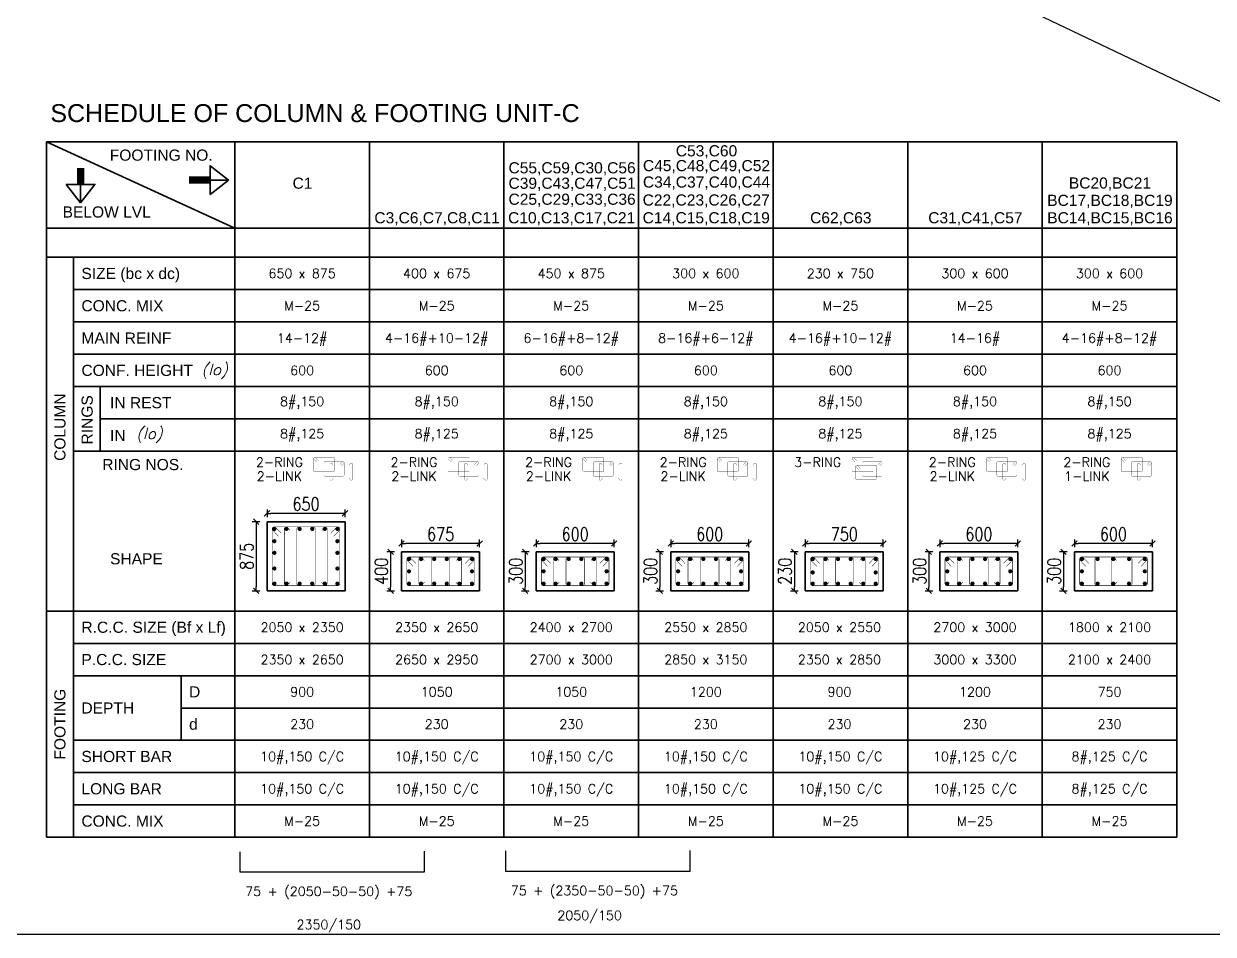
# Model space of a CAD drawing. Header units: inches. Extents: x 683042 to 921062, y -316188 to -5771.
# Drawn here: x 745782 to 778319, y -316188 to -291292 of the extents above; entities that cross this region are included whole.
import ezdxf
from ezdxf.enums import TextEntityAlignment as Align

# ---------------------------------------------------------------- set-up
doc = ezdxf.new("R2010")
doc.units = ezdxf.units.IN
doc.header["$MEASUREMENT"] = 0
for name, color, linetype, lineweight in [('1-r.c.c.', 1, 'Continuous', 13), ('DIM', 135, 'Continuous', 30), ('R-FOUND', 97, 'Continuous', 30), ('SCHEDULE', 7, 'Continuous', 30), ('STEEL', 5, 'Continuous', 30)]:
    doc.layers.add(name, color=color, linetype=linetype, lineweight=lineweight)
for name, color, linetype in [('FND-TEXT', 7, 'Continuous'), ('R-column', 5, 'Continuous'), ('TXT', 7, 'Continuous')]:
    doc.layers.add(name, color=color, linetype=linetype)
doc.styles.add('ARIAL', font='arial.ttf')
doc.styles.add('C', font='arial.ttf')
doc.styles.add('DEEPAK', font='romans.shx')
doc.styles.add('DIM', font='romans.shx', dxfattribs={"width": 0.8})
doc.styles.add('SC', font='scriptc.shx')
doc.dimstyles.new('FND', dxfattribs={"dimscale": 3, "dimtxt": 2, "dimasz": 1.5, "dimexe": 1, "dimexo": 0, "dimgap": 0.5, "dimtad": 1, "dimlfac": 0.25, "dimzin": 11, "dimdsep": 46, "dimtxsty": 'DIM', "dimblk1": 'TICK', "dimblk2": 'TICK', "dimsah": 1, "dimcen": 0, "dimdle": 0.3, "dimse1": 1, "dimse2": 1, "dimclrd": 256, "dimclre": 256, "dimclrt": 256, "dimadec": 0, "dimazin": 0, "dimtfac": 0.75, "dimtix": 1, "dimtofl": 0, "dimtmove": 2, "dimatfit": 3, "dimldrblk": 'TICK', "dimfxl": 1, "dimtolj": 1, "dimtzin": 11, "dimarcsym": 0})

# ---------------------------------------------------------------- blocks, each defined once
blk = doc.blocks.new('TICK')
for p, q in [((0, 0), (-1, 0)), ((-0.71, -0.71), (0.71, 0.71)), ((0, -1), (0, 1))]:
    blk.add_line(p, q)
blk = doc.blocks.new('*D126')
at = {"layer": 'Defpoints', "color": 0, "transparency": 16777216}
for p in [(752436, -304679), (752436, -304908), (754570, -304908)]:
    blk.add_point(p, dxfattribs=at)
at = {"layer": 'DIM', "lineweight": -2, "transparency": 16777216}
blk.add_line((754465, -304679), (752541, -304679), dxfattribs=at)
at = {"layer": 'DIM', "lineweight": -2, "transparency": 16777216, "xscale": 105, "yscale": 105, "zscale": 105, "rotation": 180}
blk.add_blockref('TICK', (752436, -304679), dxfattribs=at)
at = {"layer": 'DIM', "lineweight": -2, "transparency": 16777216, "xscale": 105, "yscale": 105, "zscale": 105}
blk.add_blockref('TICK', (754570, -304679), dxfattribs=at)
at = {"layer": 'DIM', "lineweight": 35, "transparency": 16777216, "insert": (753503, -304424), "char_height": 360, "attachment_point": 5, "style": 'DIM'}
blk.add_mtext('\\A1;650', dxfattribs=at)
blk = doc.blocks.new('*D127')
at = {"layer": 'Defpoints', "color": 0, "transparency": 16777216}
for p in [(752436, -304908), (752136, -306798), (752436, -306798)]:
    blk.add_point(p, dxfattribs=at)
at = {"layer": 'DIM', "lineweight": -2, "transparency": 16777216}
blk.add_line((752136, -305013), (752136, -306693), dxfattribs=at)
at = {"layer": 'DIM', "lineweight": -2, "transparency": 16777216, "xscale": 105, "yscale": 105, "zscale": 105}
for p, rotation in [((752136, -304908), 90), ((752136, -306798), 270)]:
    blk.add_blockref('TICK', p, dxfattribs=dict(at, rotation=rotation))
at = {"layer": 'DIM', "lineweight": 35, "transparency": 16777216, "insert": (751881, -305853), "char_height": 360, "attachment_point": 5, "rotation": 90, "style": 'DIM'}
blk.add_mtext('\\A1;875', dxfattribs=at)
blk = doc.blocks.new('*D128')
at = {"layer": 'Defpoints', "color": 0, "transparency": 16777216}
for p in [(767161, -305502), (767161, -305731), (769294, -305731)]:
    blk.add_point(p, dxfattribs=at)
at = {"layer": 'DIM', "lineweight": -2, "transparency": 16777216}
blk.add_line((769189, -305502), (767266, -305502), dxfattribs=at)
at = {"layer": 'DIM', "lineweight": -2, "transparency": 16777216, "xscale": 105, "yscale": 105, "zscale": 105, "rotation": 180}
blk.add_blockref('TICK', (767161, -305502), dxfattribs=at)
at = {"layer": 'DIM', "lineweight": -2, "transparency": 16777216, "xscale": 105, "yscale": 105, "zscale": 105}
blk.add_blockref('TICK', (769294, -305502), dxfattribs=at)
at = {"layer": 'DIM', "lineweight": 35, "transparency": 16777216, "insert": (768228, -305247), "char_height": 360, "attachment_point": 5, "style": 'DIM'}
blk.add_mtext('\\A1;750', dxfattribs=at)
blk = doc.blocks.new('*D129')
at = {"layer": 'Defpoints', "color": 0, "transparency": 16777216}
for p in [(767161, -305731), (766861, -306798), (767161, -306798)]:
    blk.add_point(p, dxfattribs=at)
at = {"layer": 'DIM', "lineweight": -2, "transparency": 16777216}
blk.add_line((766861, -305836), (766861, -306693), dxfattribs=at)
at = {"layer": 'DIM', "lineweight": -2, "transparency": 16777216, "xscale": 105, "yscale": 105, "zscale": 105}
for p, rotation in [((766861, -305731), 90), ((766861, -306798), 270)]:
    blk.add_blockref('TICK', p, dxfattribs=dict(at, rotation=rotation))
at = {"layer": 'DIM', "lineweight": 35, "transparency": 16777216, "insert": (766606, -306264), "char_height": 360, "attachment_point": 5, "rotation": 90, "style": 'DIM'}
blk.add_mtext('\\A1;230', dxfattribs=at)
blk = doc.blocks.new('*D122')
at = {"layer": 'Defpoints', "color": 0, "transparency": 16777216}
for p in [(756117, -305502), (756117, -305731), (758251, -305731)]:
    blk.add_point(p, dxfattribs=at)
at = {"layer": 'DIM', "lineweight": -2, "transparency": 16777216}
blk.add_line((758146, -305502), (756222, -305502), dxfattribs=at)
at = {"layer": 'DIM', "lineweight": -2, "transparency": 16777216, "xscale": 105, "yscale": 105, "zscale": 105, "rotation": 180}
blk.add_blockref('TICK', (756117, -305502), dxfattribs=at)
at = {"layer": 'DIM', "lineweight": -2, "transparency": 16777216, "xscale": 105, "yscale": 105, "zscale": 105}
blk.add_blockref('TICK', (758251, -305502), dxfattribs=at)
at = {"layer": 'DIM', "lineweight": 35, "transparency": 16777216, "insert": (757184, -305247), "char_height": 360, "attachment_point": 5, "style": 'DIM'}
blk.add_mtext('\\A1;675', dxfattribs=at)
blk = doc.blocks.new('*D123')
at = {"layer": 'Defpoints', "color": 0, "transparency": 16777216}
for p in [(756117, -305731), (755817, -306798), (756117, -306798)]:
    blk.add_point(p, dxfattribs=at)
at = {"layer": 'DIM', "lineweight": -2, "transparency": 16777216}
blk.add_line((755817, -305836), (755817, -306693), dxfattribs=at)
at = {"layer": 'DIM', "lineweight": -2, "transparency": 16777216, "xscale": 105, "yscale": 105, "zscale": 105}
for p, rotation in [((755817, -305731), 90), ((755817, -306798), 270)]:
    blk.add_blockref('TICK', p, dxfattribs=dict(at, rotation=rotation))
at = {"layer": 'DIM', "lineweight": 35, "transparency": 16777216, "insert": (755562, -306264), "char_height": 360, "attachment_point": 5, "rotation": 90, "style": 'DIM'}
blk.add_mtext('\\A1;400', dxfattribs=at)
blk = doc.blocks.new('*D124')
at = {"layer": 'Defpoints', "color": 0, "transparency": 16777216}
for p in [(759798, -305502), (759798, -305731), (761932, -305731)]:
    blk.add_point(p, dxfattribs=at)
at = {"layer": 'DIM', "lineweight": -2, "transparency": 16777216}
blk.add_line((761827, -305502), (759903, -305502), dxfattribs=at)
at = {"layer": 'DIM', "lineweight": -2, "transparency": 16777216, "xscale": 105, "yscale": 105, "zscale": 105, "rotation": 180}
blk.add_blockref('TICK', (759798, -305502), dxfattribs=at)
at = {"layer": 'DIM', "lineweight": -2, "transparency": 16777216, "xscale": 105, "yscale": 105, "zscale": 105}
blk.add_blockref('TICK', (761932, -305502), dxfattribs=at)
at = {"layer": 'DIM', "lineweight": 35, "transparency": 16777216, "insert": (760865, -305247), "char_height": 360, "attachment_point": 5, "style": 'DIM'}
blk.add_mtext('\\A1;600', dxfattribs=at)
blk = doc.blocks.new('*D125')
at = {"layer": 'Defpoints', "color": 0, "transparency": 16777216}
for p in [(759798, -305731), (759498, -306798), (759798, -306798)]:
    blk.add_point(p, dxfattribs=at)
at = {"layer": 'DIM', "lineweight": -2, "transparency": 16777216}
blk.add_line((759498, -305836), (759498, -306693), dxfattribs=at)
at = {"layer": 'DIM', "lineweight": -2, "transparency": 16777216, "xscale": 105, "yscale": 105, "zscale": 105}
for p, rotation in [((759498, -305731), 90), ((759498, -306798), 270)]:
    blk.add_blockref('TICK', p, dxfattribs=dict(at, rotation=rotation))
at = {"layer": 'DIM', "lineweight": 35, "transparency": 16777216, "insert": (759243, -306264), "char_height": 360, "attachment_point": 5, "rotation": 90, "style": 'DIM'}
blk.add_mtext('\\A1;300', dxfattribs=at)
blk = doc.blocks.new('*D116')
at = {"layer": 'Defpoints', "color": 0, "transparency": 16777216}
for p in [(763480, -305502), (763480, -305731), (765613, -305731)]:
    blk.add_point(p, dxfattribs=at)
at = {"layer": 'DIM', "lineweight": -2, "transparency": 16777216}
blk.add_line((765508, -305502), (763585, -305502), dxfattribs=at)
at = {"layer": 'DIM', "lineweight": -2, "transparency": 16777216, "xscale": 105, "yscale": 105, "zscale": 105, "rotation": 180}
blk.add_blockref('TICK', (763480, -305502), dxfattribs=at)
at = {"layer": 'DIM', "lineweight": -2, "transparency": 16777216, "xscale": 105, "yscale": 105, "zscale": 105}
blk.add_blockref('TICK', (765613, -305502), dxfattribs=at)
at = {"layer": 'DIM', "lineweight": 35, "transparency": 16777216, "insert": (764546, -305247), "char_height": 360, "attachment_point": 5, "style": 'DIM'}
blk.add_mtext('\\A1;600', dxfattribs=at)
blk = doc.blocks.new('*D117')
at = {"layer": 'Defpoints', "color": 0, "transparency": 16777216}
for p in [(763480, -305731), (763180, -306798), (763480, -306798)]:
    blk.add_point(p, dxfattribs=at)
at = {"layer": 'DIM', "lineweight": -2, "transparency": 16777216}
blk.add_line((763180, -305836), (763180, -306693), dxfattribs=at)
at = {"layer": 'DIM', "lineweight": -2, "transparency": 16777216, "xscale": 105, "yscale": 105, "zscale": 105}
for p, rotation in [((763180, -305731), 90), ((763180, -306798), 270)]:
    blk.add_blockref('TICK', p, dxfattribs=dict(at, rotation=rotation))
at = {"layer": 'DIM', "lineweight": 35, "transparency": 16777216, "insert": (762925, -306264), "char_height": 360, "attachment_point": 5, "rotation": 90, "style": 'DIM'}
blk.add_mtext('\\A1;300', dxfattribs=at)
blk = doc.blocks.new('*D118')
at = {"layer": 'Defpoints', "color": 0, "transparency": 16777216}
for p in [(770842, -305502), (770842, -305731), (772975, -305731)]:
    blk.add_point(p, dxfattribs=at)
at = {"layer": 'DIM', "lineweight": -2, "transparency": 16777216}
blk.add_line((772870, -305502), (770947, -305502), dxfattribs=at)
at = {"layer": 'DIM', "lineweight": -2, "transparency": 16777216, "xscale": 105, "yscale": 105, "zscale": 105, "rotation": 180}
blk.add_blockref('TICK', (770842, -305502), dxfattribs=at)
at = {"layer": 'DIM', "lineweight": -2, "transparency": 16777216, "xscale": 105, "yscale": 105, "zscale": 105}
blk.add_blockref('TICK', (772975, -305502), dxfattribs=at)
at = {"layer": 'DIM', "lineweight": 35, "transparency": 16777216, "insert": (771909, -305247), "char_height": 360, "attachment_point": 5, "style": 'DIM'}
blk.add_mtext('\\A1;600', dxfattribs=at)
blk = doc.blocks.new('*D119')
at = {"layer": 'Defpoints', "color": 0, "transparency": 16777216}
for p in [(770842, -305731), (770542, -306798), (770842, -306798)]:
    blk.add_point(p, dxfattribs=at)
at = {"layer": 'DIM', "lineweight": -2, "transparency": 16777216}
blk.add_line((770542, -305836), (770542, -306693), dxfattribs=at)
at = {"layer": 'DIM', "lineweight": -2, "transparency": 16777216, "xscale": 105, "yscale": 105, "zscale": 105}
for p, rotation in [((770542, -305731), 90), ((770542, -306798), 270)]:
    blk.add_blockref('TICK', p, dxfattribs=dict(at, rotation=rotation))
at = {"layer": 'DIM', "lineweight": 35, "transparency": 16777216, "insert": (770287, -306264), "char_height": 360, "attachment_point": 5, "rotation": 90, "style": 'DIM'}
blk.add_mtext('\\A1;300', dxfattribs=at)
blk = doc.blocks.new('*D120')
at = {"layer": 'Defpoints', "color": 0, "transparency": 16777216}
for p in [(774523, -305502), (774523, -305731), (776657, -305731)]:
    blk.add_point(p, dxfattribs=at)
at = {"layer": 'DIM', "lineweight": -2, "transparency": 16777216}
blk.add_line((776552, -305502), (774628, -305502), dxfattribs=at)
at = {"layer": 'DIM', "lineweight": -2, "transparency": 16777216, "xscale": 105, "yscale": 105, "zscale": 105, "rotation": 180}
blk.add_blockref('TICK', (774523, -305502), dxfattribs=at)
at = {"layer": 'DIM', "lineweight": -2, "transparency": 16777216, "xscale": 105, "yscale": 105, "zscale": 105}
blk.add_blockref('TICK', (776657, -305502), dxfattribs=at)
at = {"layer": 'DIM', "lineweight": 35, "transparency": 16777216, "insert": (775590, -305247), "char_height": 360, "attachment_point": 5, "style": 'DIM'}
blk.add_mtext('\\A1;600', dxfattribs=at)
blk = doc.blocks.new('*D121')
at = {"layer": 'Defpoints', "color": 0, "transparency": 16777216}
for p in [(774523, -305731), (774223, -306798), (774523, -306798)]:
    blk.add_point(p, dxfattribs=at)
at = {"layer": 'DIM', "lineweight": -2, "transparency": 16777216}
blk.add_line((774223, -305836), (774223, -306693), dxfattribs=at)
at = {"layer": 'DIM', "lineweight": -2, "transparency": 16777216, "xscale": 105, "yscale": 105, "zscale": 105}
for p, rotation in [((774223, -305731), 90), ((774223, -306798), 270)]:
    blk.add_blockref('TICK', p, dxfattribs=dict(at, rotation=rotation))
at = {"layer": 'DIM', "lineweight": 35, "transparency": 16777216, "insert": (773968, -306264), "char_height": 360, "attachment_point": 5, "rotation": 90, "style": 'DIM'}
blk.add_mtext('\\A1;300', dxfattribs=at)

msp = doc.modelspace()

# ---------------------------------------------------------------- linework, layer by layer
at = {"layer": '1-r.c.c.', "lineweight": 35}
for p, q in [((752436.06, -304907.522), (754569.664, -304907.522)), ((752436.06, -306797.888), (752436.06, -304907.522)), ((754569.664, -304907.522), (754569.664, -306797.888)), ((756117.226, -305731.086), (758250.83, -305731.086)), ((756117.226, -306797.888), (756117.226, -305731.086)), ((758250.83, -305731.086), (758250.83, -306797.888)), ((759798.392, -305731.086), (761931.997, -305731.086)), ((759798.392, -306797.888), (759798.392, -305731.086)), ((761931.997, -305731.086), (761931.997, -306797.888)), ((763479.558, -305731.086), (765613.163, -305731.086)), ((763479.558, -306797.888), (763479.558, -305731.086)), ((765613.163, -305731.086), (765613.163, -306797.888)), ((767160.725, -305731.086), (769294.329, -305731.086)), ((767160.725, -306797.888), (767160.725, -305731.086)), ((769294.329, -305731.086), (769294.329, -306797.888)), ((770841.891, -305731.086), (772975.495, -305731.086)), ((770841.891, -306797.888), (770841.891, -305731.086)), ((772975.495, -305731.086), (772975.495, -306797.888)), ((774523.057, -305731.086), (776656.661, -305731.086)), ((774523.057, -306797.888), (774523.057, -305731.086)), ((776656.661, -305731.086), (776656.661, -306797.888)), ((754569.664, -306797.888), (752436.06, -306797.888)), ((758250.83, -306797.888), (756117.226, -306797.888)), ((761931.997, -306797.888), (759798.392, -306797.888)), ((765613.163, -306797.888), (763479.558, -306797.888)), ((769294.329, -306797.888), (767160.725, -306797.888)), ((772975.495, -306797.888), (770841.891, -306797.888)), ((776656.661, -306797.888), (774523.057, -306797.888))]:
    msp.add_line(p, q, dxfattribs=at)
at = {"layer": 'R-column'}
for points in [[(751689.841, -313931.19), (751689.841, -314484.992), (756742.827, -314484.992), (756742.827, -313915.732)], [(758955.615, -313911.059), (758955.615, -314464.862), (764008.601, -314464.862), (764008.601, -313895.601)]]:
    msp.add_lwpolyline(points, dxfattribs=at)
at = {"layer": 'R-FOUND'}
msp.add_lwpolyline([(826304.214, -247927.413), (683042.209, -247927.413), (683042.209, -316187.924), (826304.214, -316187.924)], close=True, dxfattribs=at)
msp.add_lwpolyline([(683042.209, -247927.413), (826304.214, -316187.924)], dxfattribs=at)
at = {"layer": 'SCHEDULE', "lineweight": 35}
for p, q in [((746401.56, -294524.361), (762598.691, -294524.361)), ((746401.56, -294524.361), (746401.56, -313536.294)), ((751555.192, -296880.307), (746401.56, -294524.361)), ((751555.192, -294524.361), (751555.192, -313536.294)), ((751555.192, -294524.361), (751555.192, -313536.294)), ((751555.192, -294524.361), (751555.192, -313536.294)), ((755236.358, -294524.361), (755236.358, -313536.294)), ((755236.358, -294524.361), (755236.358, -313536.294)), ((758917.525, -294524.361), (758917.525, -313536.294)), ((758917.525, -294524.361), (758917.525, -313536.294)), ((762598.691, -294524.361), (777323.356, -294524.361)), ((762598.691, -294524.361), (762598.691, -313536.294)), ((762598.691, -294524.361), (762598.691, -313536.294)), ((766279.857, -294524.361), (766279.857, -313536.294)), ((766279.857, -294524.361), (766279.857, -313536.294)), ((769961.023, -294524.361), (769961.023, -313536.294)), ((773642.19, -294524.361), (773642.19, -313536.294)), ((777323.356, -294524.361), (777323.356, -313536.294)), ((747332.955, -295683.866), (747332.955, -296185.44)), ((750879.532, -295565.847), (751381.105, -295565.847)), ((746401.56, -296880.307), (762598.691, -296880.307)), ((762598.691, -296880.307), (777323.356, -296880.307)), ((746401.56, -297677.511), (762598.691, -297677.511)), ((747137.793, -297677.511), (747137.793, -307351.935)), ((762598.691, -297677.511), (777323.356, -297677.511)), ((747137.793, -298560.991), (762598.691, -298560.991)), ((762598.691, -298560.991), (777323.356, -298560.991)), ((747137.793, -299444.471), (762598.691, -299444.471)), ((762598.691, -299444.471), (777323.356, -299444.471)), ((747137.793, -300327.951), (762598.691, -300327.951)), ((762598.691, -300327.951), (777323.356, -300327.951)), ((747137.793, -301211.431), (762598.691, -301211.431)), ((747874.026, -301211.431), (747874.026, -302978.39)), ((762598.691, -301211.431), (777323.356, -301211.431)), ((747874.026, -302094.911), (762598.691, -302094.911)), ((762598.691, -302094.911), (777323.356, -302094.911)), ((747137.793, -302978.39), (762598.691, -302978.39)), ((762598.691, -302978.39), (777323.356, -302978.39)), ((746401.56, -307351.935), (762598.691, -307351.935)), ((747137.793, -307351.935), (747137.793, -313536.294)), ((762598.691, -307351.935), (777323.356, -307351.935)), ((747137.793, -308235.415), (762598.691, -308235.415)), ((762598.691, -308235.415), (777323.356, -308235.415)), ((747137.793, -309118.895), (762598.691, -309118.895)), ((750082.726, -309118.895), (750082.726, -310885.855)), ((762598.691, -309118.895), (777323.356, -309118.895)), ((750082.726, -310002.375), (762598.691, -310002.375)), ((762598.691, -310002.375), (777323.356, -310002.375)), ((747137.793, -310885.855), (762598.691, -310885.855)), ((762598.691, -310885.855), (777323.356, -310885.855)), ((747137.793, -311769.335), (762598.691, -311769.335)), ((762598.691, -311769.335), (777323.356, -311769.335)), ((747137.793, -312652.814), (762598.691, -312652.814)), ((762598.691, -312652.814), (777323.356, -312652.814)), ((746401.56, -313536.294), (762598.691, -313536.294)), ((762598.691, -313536.294), (777323.356, -313536.294))]:
    msp.add_line(p, q, dxfattribs=at)
at = {"layer": 'SCHEDULE', "lineweight": 35, "const_width": 198.783}
for points in [[(747334.675, -295238.566), (747334.675, -295686.034)], [(750299.869, -295564.126), (750881.7, -295564.126)]]:
    msp.add_lwpolyline(points, dxfattribs=at)
at = {"layer": 'SCHEDULE', "lineweight": 35}
for points in [[(750879.532, -295959.706), (750879.532, -295171.987), (751381.105, -295565.847)], [(746939.095, -295683.866), (747726.814, -295683.866), (747332.955, -296185.44)]]:
    msp.add_lwpolyline(points, close=True, dxfattribs=at)
at = {"layer": 'SCHEDULE', "lineweight": 35, "const_width": 6.35, "flags": 128}
for points in [[(753798.176, -303277.803), (753721.562, -303198.057, -0.668178638), (753741.518, -303149.878), (754260.147, -303149.878, -0.414213562), (754288.37, -303178.101), (754288.37, -303513.946, -0.414213562), (754260.147, -303542.168), (753741.518, -303542.168, -0.414213562), (753713.295, -303513.946), (753713.295, -303178.101, -0.668178638), (753761.474, -303158.144), (753838.089, -303237.89)], [(757479.343, -303277.803), (757402.728, -303198.057, -0.668178638), (757422.684, -303149.878), (757941.314, -303149.878, -0.414213562), (757969.536, -303178.101), (757969.536, -303513.946, -0.414213562), (757941.314, -303542.168), (757422.684, -303542.168, -0.414213562), (757394.462, -303513.946), (757394.462, -303178.101, -0.668178638), (757442.64, -303158.144), (757519.255, -303237.89)], [(761160.509, -303277.803), (761083.894, -303198.057, -0.668178638), (761103.85, -303149.878), (761622.48, -303149.878, -0.414213562), (761650.702, -303178.101), (761650.702, -303513.946, -0.414213562), (761622.48, -303542.168), (761103.85, -303542.168, -0.414213562), (761075.628, -303513.946), (761075.628, -303178.101, -0.668178638), (761123.806, -303158.144), (761200.421, -303237.89)], [(764841.675, -303277.803), (764765.06, -303198.057, -0.668178638), (764785.016, -303149.878), (765303.646, -303149.878, -0.414213562), (765331.868, -303178.101), (765331.868, -303513.946, -0.414213562), (765303.646, -303542.168), (764785.016, -303542.168, -0.414213562), (764756.794, -303513.946), (764756.794, -303178.101, -0.668178638), (764804.973, -303158.144), (764881.587, -303237.89)], [(768522.841, -303277.803), (768446.226, -303198.057, -0.668178638), (768466.183, -303149.878), (768984.812, -303149.878, -0.414213562), (769013.034, -303178.101), (769013.034, -303513.946, -0.414213562), (768984.812, -303542.168), (768466.183, -303542.168, -0.414213562), (768437.96, -303513.946), (768437.96, -303178.101, -0.668178638), (768486.139, -303158.144), (768562.754, -303237.89)], [(772204.008, -303277.803), (772127.393, -303198.057, -0.668178638), (772147.349, -303149.878), (772665.978, -303149.878, -0.414213562), (772694.201, -303178.101), (772694.201, -303513.946, -0.414213562), (772665.978, -303542.168), (772147.349, -303542.168, -0.414213562), (772119.127, -303513.946), (772119.127, -303178.101, -0.668178638), (772167.305, -303158.144), (772243.92, -303237.89)], [(775885.174, -303277.803), (775808.559, -303198.057, -0.668178638), (775828.515, -303149.878), (776347.145, -303149.878, -0.414213562), (776375.367, -303178.101), (776375.367, -303513.946, -0.414213562), (776347.145, -303542.168), (775828.515, -303542.168, -0.414213562), (775800.293, -303513.946), (775800.293, -303178.101, -0.668178638), (775848.471, -303158.144), (775925.086, -303237.89)], [(754465.544, -303386.149), (754535.83, -303317.469, 0.668178638), (754515.874, -303269.291), (754023.299, -303269.291, 0.414213562), (753995.077, -303297.513), (753995.077, -303633.358, 0.414213562), (754023.299, -303661.58), (754515.874, -303661.58, 0.414213562), (754544.096, -303633.358), (754544.096, -303297.513, 0.668178638), (754495.918, -303277.557), (754425.632, -303346.236)], [(754254.477, -303715.673), (754202.4, -303774.655, -0.475570383), (754159.273, -303740.789), (754159.273, -303337.775, -0.668178638), (754217.088, -303313.827), (754246.442, -303361.675)], [(754679.792, -303715.673), (754731.87, -303774.655, 0.475570383), (754774.996, -303740.789), (754774.996, -303337.775, 0.668178638), (754717.182, -303313.827), (754687.828, -303361.675)], [(758146.71, -303386.149), (758216.996, -303317.469, 0.668178638), (758197.04, -303269.291), (757704.466, -303269.291, 0.414213562), (757676.243, -303297.513), (757676.243, -303633.358, 0.414213562), (757704.466, -303661.58), (758197.04, -303661.58, 0.414213562), (758225.262, -303633.358), (758225.262, -303297.513, 0.668178638), (758177.084, -303277.557), (758106.798, -303346.236)], [(757935.644, -303715.673), (757883.567, -303774.655, -0.475570383), (757840.44, -303740.789), (757840.44, -303337.775, -0.668178638), (757898.254, -303313.827), (757927.608, -303361.675)], [(758360.959, -303715.673), (758413.036, -303774.655, 0.475570383), (758456.163, -303740.789), (758456.163, -303337.775, 0.668178638), (758398.349, -303313.827), (758368.994, -303361.675)], [(761827.876, -303386.149), (761898.162, -303317.469, 0.668178638), (761878.206, -303269.291), (761385.632, -303269.291, 0.414213562), (761357.409, -303297.513), (761357.409, -303633.358, 0.414213562), (761385.632, -303661.58), (761878.206, -303661.58, 0.414213562), (761906.428, -303633.358), (761906.428, -303297.513, 0.668178638), (761858.25, -303277.557), (761787.964, -303346.236)], [(761616.81, -303715.673), (761564.733, -303774.655, -0.475570383), (761521.606, -303740.789), (761521.606, -303337.775, -0.668178638), (761579.42, -303313.827), (761608.774, -303361.675)], [(762042.125, -303715.673), (762094.202, -303774.655, 0.475570383), (762137.329, -303740.789), (762137.329, -303337.775, 0.668178638), (762079.515, -303313.827), (762050.16, -303361.675)], [(765509.043, -303386.149), (765579.329, -303317.469, 0.668178638), (765559.372, -303269.291), (765066.798, -303269.291, 0.414213562), (765038.576, -303297.513), (765038.576, -303633.358, 0.414213562), (765066.798, -303661.58), (765559.372, -303661.58, 0.414213562), (765587.595, -303633.358), (765587.595, -303297.513, 0.668178638), (765539.416, -303277.557), (765469.13, -303346.236)], [(765297.976, -303715.673), (765245.899, -303774.655, -0.475570383), (765202.772, -303740.789), (765202.772, -303337.775, -0.668178638), (765260.586, -303313.827), (765289.941, -303361.675)], [(765723.291, -303715.673), (765775.368, -303774.655, 0.475570383), (765818.495, -303740.789), (765818.495, -303337.775, 0.668178638), (765760.681, -303313.827), (765731.327, -303361.675)], [(768625.45, -303487.848), (768548.835, -303408.102, -0.668178638), (768568.792, -303359.923), (769087.421, -303359.923, -0.414213562), (769115.643, -303388.146), (769115.643, -303723.991, -0.414213562), (769087.421, -303752.213), (768568.792, -303752.213, -0.414213562), (768540.569, -303723.991), (768540.569, -303388.146, -0.668178638), (768588.748, -303368.19), (768665.363, -303447.935)], [(769190.209, -303386.149), (769260.495, -303317.469, 0.668178638), (769240.539, -303269.291), (768747.964, -303269.291, 0.414213562), (768719.742, -303297.513), (768719.742, -303633.358, 0.414213562), (768747.964, -303661.58), (769240.539, -303661.58, 0.414213562), (769268.761, -303633.358), (769268.761, -303297.513, 0.668178638), (769220.582, -303277.557), (769150.297, -303346.236)], [(772871.375, -303386.149), (772941.661, -303317.469, 0.668178638), (772921.705, -303269.291), (772429.13, -303269.291, 0.414213562), (772400.908, -303297.513), (772400.908, -303633.358, 0.414213562), (772429.13, -303661.58), (772921.705, -303661.58, 0.414213562), (772949.927, -303633.358), (772949.927, -303297.513, 0.668178638), (772901.749, -303277.557), (772831.463, -303346.236)], [(772660.309, -303715.673), (772608.231, -303774.655, -0.475570383), (772565.104, -303740.789), (772565.104, -303337.775, -0.668178638), (772622.919, -303313.827), (772652.273, -303361.675)], [(773085.623, -303715.673), (773137.701, -303774.655, 0.475570383), (773180.827, -303740.789), (773180.827, -303337.775, 0.668178638), (773123.013, -303313.827), (773093.659, -303361.675)], [(776552.541, -303386.149), (776622.827, -303317.469, 0.668178638), (776602.871, -303269.291), (776110.297, -303269.291, 0.414213562), (776082.074, -303297.513), (776082.074, -303633.358, 0.414213562), (776110.297, -303661.58), (776602.871, -303661.58, 0.414213562), (776631.093, -303633.358), (776631.093, -303297.513, 0.668178638), (776582.915, -303277.557), (776512.629, -303346.236)], [(776341.475, -303715.673), (776289.398, -303774.655, -0.475570383), (776246.271, -303740.789), (776246.271, -303337.775, -0.668178638), (776304.085, -303313.827), (776333.439, -303361.675)]]:
    msp.add_lwpolyline(points, format="xyb", dxfattribs=at)
at = {"layer": 'SCHEDULE', "lineweight": 35, "const_width": 56.445, "flags": 128}
for points in [[(752638.406, -305076.855, 1), (752638.406, -305133.3, 1)], [(752968.637, -305076.855, 1), (752968.637, -305133.3, 1)], [(753327.311, -305076.855, 1), (753327.311, -305133.3, 1)], [(753671.763, -305076.855, 1), (753671.763, -305133.3, 1)], [(754016.216, -305076.855, 1), (754016.216, -305133.3, 1)], [(754360.668, -305076.855, -1), (754360.668, -305133.3, -1)], [(752638.406, -305469.145, -1), (752638.406, -305412.7, -1)], [(754360.668, -305469.145, 1), (754360.668, -305412.7, 1)], [(752638.406, -305787.665, -1), (752638.406, -305731.22, -1)], [(754360.668, -305787.665, 1), (754360.668, -305731.22, 1)], [(752638.406, -306216.019, -1), (752638.406, -306159.575, -1)], [(754360.668, -306216.019, 1), (754360.668, -306159.575, 1)], [(756649.803, -305900.42, 1), (756649.803, -305956.864, 1)], [(757008.477, -305900.42, 1), (757008.477, -305956.864, 1)], [(757352.93, -305900.42, 1), (757352.93, -305956.864, 1)], [(757697.382, -305900.42, 1), (757697.382, -305956.864, 1)], [(760330.969, -305900.42, 1), (760330.969, -305956.864, 1)], [(760689.643, -305900.42, 1), (760689.643, -305956.864, 1)], [(761034.096, -305900.42, 1), (761034.096, -305956.864, 1)], [(761378.548, -305900.42, 1), (761378.548, -305956.864, 1)], [(764370.81, -305900.42, 1), (764370.81, -305956.864, 1)], [(764715.262, -305900.42, 1), (764715.262, -305956.864, 1)], [(767712.314, -305900.42, 1), (767712.314, -305956.864, 1)], [(768056.766, -305900.42, 1), (768056.766, -305956.864, 1)], [(768401.219, -305900.42, 1), (768401.219, -305956.864, 1)], [(768745.671, -305900.42, 1), (768745.671, -305956.864, 1)], [(775155.969, -305900.42, 1), (775155.969, -305956.864, 1)], [(775586.534, -305900.42, 1), (775586.534, -305956.864, 1)], [(776017.1, -305900.42, 1), (776017.1, -305956.864, 1)], [(756319.572, -306292.709, -1), (756319.572, -306236.265, -1)], [(758041.834, -306292.709, 1), (758041.834, -306236.265, 1)], [(763681.905, -306292.709, -1), (763681.905, -306236.265, -1)], [(765404.167, -306292.709, 1), (765404.167, -306236.265, 1)], [(767363.071, -306267.398, 1), (767363.071, -306323.843, 1)], [(769085.333, -306267.398, -1), (769085.333, -306323.843, -1)], [(774725.403, -306292.709, -1), (774725.403, -306236.265, -1)], [(776447.665, -306292.709, 1), (776447.665, -306236.265, 1)], [(752638.406, -306628.554, -1), (752638.406, -306572.11, -1)], [(752968.637, -306628.554, -1), (752968.637, -306572.11, -1)], [(753327.311, -306628.554, -1), (753327.311, -306572.11, -1)], [(753671.763, -306628.554, -1), (753671.763, -306572.11, -1)], [(754016.216, -306628.554, -1), (754016.216, -306572.11, -1)], [(754360.668, -306628.554, 1), (754360.668, -306572.11, 1)], [(756649.803, -306628.554, -1), (756649.803, -306572.11, -1)], [(757008.477, -306628.554, -1), (757008.477, -306572.11, -1)], [(757352.93, -306628.554, -1), (757352.93, -306572.11, -1)], [(757697.382, -306628.554, -1), (757697.382, -306572.11, -1)], [(760330.969, -306628.554, -1), (760330.969, -306572.11, -1)], [(760689.643, -306628.554, -1), (760689.643, -306572.11, -1)], [(761034.096, -306628.554, -1), (761034.096, -306572.11, -1)], [(761378.548, -306628.554, -1), (761378.548, -306572.11, -1)], [(764370.81, -306628.554, -1), (764370.81, -306572.11, -1)], [(764715.262, -306628.554, -1), (764715.262, -306572.11, -1)], [(767712.314, -306628.554, -1), (767712.314, -306572.11, -1)], [(768056.766, -306628.554, -1), (768056.766, -306572.11, -1)], [(768401.219, -306628.554, -1), (768401.219, -306572.11, -1)], [(768745.671, -306628.554, -1), (768745.671, -306572.11, -1)], [(775155.969, -306628.554, -1), (775155.969, -306572.11, -1)], [(775586.534, -306628.554, -1), (775586.534, -306572.11, -1)], [(776017.1, -306628.554, -1), (776017.1, -306572.11, -1)]]:
    msp.add_lwpolyline(points, format="xyb", close=True, dxfattribs=at)
at = {"layer": 'SCHEDULE', "color": 1, "lineweight": 35, "const_width": 56.445, "flags": 128}
for points in [[(756319.572, -305900.42, 1), (756319.572, -305956.864, 1)], [(758041.834, -305900.42, -1), (758041.834, -305956.864, -1)], [(760000.739, -305900.42, 1), (760000.739, -305956.864, 1)], [(761723, -305900.42, -1), (761723, -305956.864, -1)], [(763681.905, -305900.42, 1), (763681.905, -305956.864, 1)], [(764012.136, -305900.42, 1), (764012.136, -305956.864, 1)], [(765059.714, -305900.42, 1), (765059.714, -305956.864, 1)], [(765404.167, -305900.42, -1), (765404.167, -305956.864, -1)], [(767363.071, -305900.42, 1), (767363.071, -305956.864, 1)], [(769085.333, -305900.42, -1), (769085.333, -305956.864, -1)], [(771044.237, -305900.42, 1), (771044.237, -305956.864, 1)], [(771374.468, -305900.42, 1), (771374.468, -305956.864, 1)], [(771733.142, -305900.42, 1), (771733.142, -305956.864, 1)], [(772077.594, -305900.42, 1), (772077.594, -305956.864, 1)], [(772422.047, -305900.42, 1), (772422.047, -305956.864, 1)], [(772766.499, -305900.42, -1), (772766.499, -305956.864, -1)], [(774725.403, -305900.42, 1), (774725.403, -305956.864, 1)], [(776447.665, -305900.42, -1), (776447.665, -305956.864, -1)], [(760000.739, -306292.709, -1), (760000.739, -306236.265, -1)], [(761723, -306292.709, 1), (761723, -306236.265, 1)], [(771044.237, -306292.709, -1), (771044.237, -306236.265, -1)], [(772766.499, -306292.709, 1), (772766.499, -306236.265, 1)], [(756319.572, -306628.554, -1), (756319.572, -306572.11, -1)], [(758041.834, -306628.554, 1), (758041.834, -306572.11, 1)], [(760000.739, -306628.554, -1), (760000.739, -306572.11, -1)], [(761723, -306628.554, 1), (761723, -306572.11, 1)], [(763681.905, -306628.554, -1), (763681.905, -306572.11, -1)], [(764012.136, -306628.554, -1), (764012.136, -306572.11, -1)], [(765059.714, -306628.554, -1), (765059.714, -306572.11, -1)], [(765404.167, -306628.554, 1), (765404.167, -306572.11, 1)], [(767363.071, -306628.554, -1), (767363.071, -306572.11, -1)], [(769085.333, -306628.554, 1), (769085.333, -306572.11, 1)], [(771044.237, -306628.554, -1), (771044.237, -306572.11, -1)], [(771374.468, -306628.554, -1), (771374.468, -306572.11, -1)], [(771733.142, -306628.554, -1), (771733.142, -306572.11, -1)], [(772077.594, -306628.554, -1), (772077.594, -306572.11, -1)], [(772422.047, -306628.554, -1), (772422.047, -306572.11, -1)], [(772766.499, -306628.554, 1), (772766.499, -306572.11, 1)], [(774725.403, -306628.554, -1), (774725.403, -306572.11, -1)], [(776447.665, -306628.554, 1), (776447.665, -306572.11, 1)]]:
    msp.add_lwpolyline(points, format="xyb", close=True, dxfattribs=at)
at = {"layer": 'STEEL', "color": 170, "lineweight": 35, "const_width": 12.7, "flags": 128}
for points in [[(752746.933, -305304.482), (752593.703, -305144.99, -0.668178638), (752633.616, -305048.633), (753697.791, -305048.633, -0.414213562), (753754.235, -305105.078), (753754.235, -306600.332, -0.414213562), (753697.791, -306656.777), (752633.616, -306656.777, -0.414213562), (752577.171, -306600.332), (752577.171, -305105.078, -0.668178638), (752673.528, -305065.165), (752826.758, -305224.657)], [(753068.41, -306559.49), (752981.615, -306657.794, -0.475570383), (752909.737, -306601.349), (752909.737, -305106.095, -0.668178638), (753006.094, -305066.182), (753055.017, -305145.928)], [(754258.791, -305304.482), (754412.02, -305144.99, 0.668178638), (754372.108, -305048.633), (753307.933, -305048.633, 0.414213562), (753251.489, -305105.078), (753251.489, -306600.332, 0.414213562), (753307.933, -306656.777), (754372.108, -306656.777, 0.414213562), (754428.553, -306600.332), (754428.553, -305105.078, 0.668178638), (754332.196, -305065.165), (754178.966, -305224.657)], [(753920.307, -306559.49), (754007.102, -306657.794, 0.475570383), (754078.98, -306601.349), (754078.98, -305106.095, 0.668178638), (753982.623, -305066.182), (753933.699, -305145.928)], [(756428.099, -306128.046), (756274.87, -305968.554, -0.668178638), (756314.782, -305872.197), (757378.957, -305872.197, -0.414213562), (757435.401, -305928.642), (757435.401, -306600.332, -0.414213562), (757378.957, -306656.777), (756314.782, -306656.777, -0.414213562), (756258.337, -306600.332), (756258.337, -305928.642, -0.668178638), (756354.694, -305888.729), (756507.924, -306048.221)], [(756749.576, -306559.49), (756662.781, -306657.794, -0.475570383), (756590.903, -306601.349), (756590.903, -305929.659, -0.668178638), (756687.26, -305889.747), (756736.184, -305969.493)], [(757939.957, -306128.046), (758093.187, -305968.554, 0.668178638), (758053.274, -305872.197), (756989.1, -305872.197, 0.414213562), (756932.655, -305928.642), (756932.655, -306600.332, 0.414213562), (756989.1, -306656.777), (758053.274, -306656.777, 0.414213562), (758109.719, -306600.332), (758109.719, -305928.642, 0.668178638), (758013.362, -305888.729), (757860.132, -306048.221)], [(757601.473, -306559.49), (757688.268, -306657.794, 0.475570383), (757760.146, -306601.349), (757760.146, -305929.659, 0.668178638), (757663.789, -305889.747), (757614.866, -305969.493)], [(760109.266, -306128.046), (759956.036, -305968.554, -0.668178638), (759995.948, -305872.197), (761060.123, -305872.197, -0.414213562), (761116.568, -305928.642), (761116.568, -306600.332, -0.414213562), (761060.123, -306656.777), (759995.948, -306656.777, -0.414213562), (759939.504, -306600.332), (759939.504, -305928.642, -0.668178638), (760035.861, -305888.729), (760189.09, -306048.221)], [(760430.743, -306559.49), (760343.947, -306657.794, -0.475570383), (760272.069, -306601.349), (760272.069, -305929.659, -0.668178638), (760368.426, -305889.747), (760417.35, -305969.493)], [(761621.123, -306128.046), (761774.353, -305968.554, 0.668178638), (761734.441, -305872.197), (760670.266, -305872.197, 0.414213562), (760613.821, -305928.642), (760613.821, -306600.332, 0.414213562), (760670.266, -306656.777), (761734.441, -306656.777, 0.414213562), (761790.885, -306600.332), (761790.885, -305928.642, 0.668178638), (761694.528, -305888.729), (761541.298, -306048.221)], [(761282.639, -306559.49), (761369.434, -306657.794, 0.475570383), (761441.313, -306601.349), (761441.313, -305929.659, 0.668178638), (761344.956, -305889.747), (761296.032, -305969.493)], [(763790.432, -306128.046), (763637.202, -305968.554, -0.668178638), (763677.114, -305872.197), (764741.289, -305872.197, -0.414213562), (764797.734, -305928.642), (764797.734, -306600.332, -0.414213562), (764741.289, -306656.777), (763677.114, -306656.777, -0.414213562), (763620.67, -306600.332), (763620.67, -305928.642, -0.668178638), (763717.027, -305888.729), (763870.257, -306048.221)], [(764111.909, -306559.49), (764025.113, -306657.794, -0.475570383), (763953.235, -306601.349), (763953.235, -305929.659, -0.668178638), (764049.592, -305889.747), (764098.516, -305969.493)], [(765302.289, -306128.046), (765455.519, -305968.554, 0.668178638), (765415.607, -305872.197), (764351.432, -305872.197, 0.414213562), (764294.987, -305928.642), (764294.987, -306600.332, 0.414213562), (764351.432, -306656.777), (765415.607, -306656.777, 0.414213562), (765472.051, -306600.332), (765472.051, -305928.642, 0.668178638), (765375.694, -305888.729), (765222.465, -306048.221)], [(764963.805, -306559.49), (765050.601, -306657.794, 0.475570383), (765122.479, -306601.349), (765122.479, -305929.659, 0.668178638), (765026.122, -305889.747), (764977.198, -305969.493)], [(767471.598, -306128.046), (767318.368, -305968.554, -0.668178638), (767358.281, -305872.197), (768415.355, -305872.197, -0.414213562), (768471.8, -305928.642), (768471.8, -306600.332, -0.414213562), (768415.355, -306656.777), (767358.281, -306656.777, -0.414213562), (767301.836, -306600.332), (767301.836, -305928.642, -0.668178638), (767398.193, -305888.729), (767551.423, -306048.221)], [(767814.764, -306558.635), (767727.969, -306656.938, -0.475570383), (767656.09, -306600.494), (767656.09, -305928.804, -0.668178638), (767752.447, -305888.891), (767801.371, -305968.637)], [(768983.456, -306128.046), (769136.685, -305968.554, 0.668178638), (769096.773, -305872.197), (768039.699, -305872.197, 0.414213562), (767983.254, -305928.642), (767983.254, -306600.332, 0.414213562), (768039.699, -306656.777), (769096.773, -306656.777, 0.414213562), (769153.218, -306600.332), (769153.218, -305928.642, 0.668178638), (769056.861, -305888.729), (768903.631, -306048.221)], [(768640.29, -306558.635), (768727.085, -306656.938, 0.475570383), (768798.963, -306600.494), (768798.963, -305928.804, 0.668178638), (768702.606, -305888.891), (768653.682, -305968.637)], [(771152.764, -306128.046), (770999.535, -305968.554, -0.668178638), (771039.447, -305872.197), (772103.622, -305872.197, -0.414213562), (772160.066, -305928.642), (772160.066, -306600.332, -0.414213562), (772103.622, -306656.777), (771039.447, -306656.777, -0.414213562), (770983.002, -306600.332), (770983.002, -305928.642, -0.668178638), (771079.359, -305888.729), (771232.589, -306048.221)], [(771474.241, -306559.49), (771387.446, -306657.794, -0.475570383), (771315.568, -306601.349), (771315.568, -305929.659, -0.668178638), (771411.925, -305889.747), (771460.849, -305969.493)], [(772664.622, -306128.046), (772817.852, -305968.554, 0.668178638), (772777.939, -305872.197), (771713.764, -305872.197, 0.414213562), (771657.32, -305928.642), (771657.32, -306600.332, 0.414213562), (771713.764, -306656.777), (772777.939, -306656.777, 0.414213562), (772834.384, -306600.332), (772834.384, -305928.642, 0.668178638), (772738.027, -305888.729), (772584.797, -306048.221)], [(772326.138, -306559.49), (772412.933, -306657.794, 0.475570383), (772484.811, -306601.349), (772484.811, -305929.659, 0.668178638), (772388.454, -305889.747), (772339.53, -305969.493)], [(774833.93, -306128.046), (774680.701, -305968.554, -0.668178638), (774720.613, -305872.197), (776039.189, -305872.197, -0.414213562), (776095.634, -305928.642), (776095.634, -306600.332, -0.414213562), (776039.189, -306656.777), (774720.613, -306656.777, -0.414213562), (774664.168, -306600.332), (774664.168, -305928.642, -0.668178638), (774760.525, -305888.729), (774913.755, -306048.221)], [(776345.788, -306128.046), (776499.018, -305968.554, 0.668178638), (776459.105, -305872.197), (775140.529, -305872.197, 0.414213562), (775084.085, -305928.642), (775084.085, -306600.332, 0.414213562), (775140.529, -306656.777), (776459.105, -306656.777, 0.414213562), (776515.55, -306600.332), (776515.55, -305928.642, 0.668178638), (776419.193, -305888.729), (776265.963, -306048.221)], [(775686.308, -306559.49), (775599.512, -306657.794, -0.475570383), (775527.634, -306601.349), (775527.634, -305929.659, -0.668178638), (775623.991, -305889.747), (775672.915, -305969.493)]]:
    msp.add_lwpolyline(points, format="xyb", dxfattribs=at)

# ---------------------------------------------------------------- texts
at = {"layer": 'FND-TEXT', "lineweight": 35, "style": 'ARIAL'}
msp.add_text('FOOTING NO.', height=304.80056, dxfattribs=at).set_placement((750948.757, -294883.834), align=Align.MIDDLE_RIGHT)
for s, height, p in [('C53,C60', 304.8006, (764457.724, -294765.101)), ('C55,C59,C30,C56', 304.80056, (760780.785, -295229.843)), ('C45,C48,C49,C52', 304.80056, (764457.724, -295170.438)), ('C1', 304.8006, (753406.661, -295650.047)), ('C39,C43,C47,C51', 304.80056, (760780.785, -295652.062)), ('C34,C37,C40,C44', 304.80056, (764457.724, -295619.215)), ('BC20,BC21', 304.8006, (775493.658, -295645.604)), ('C25,C29,C33,C36', 304.80056, (760780.785, -296089.422)), ('C22,C23,C26,C27', 304.80056, (764450.159, -296110.347)), ('BC17,BC18,BC19', 304.80056, (775493.658, -296120.481)), ('C3,C6,C7,C8,C11', 304.80056, (757087.827, -296596.005)), ('C10,C13,C17,C21', 304.80056, (760768.993, -296596.005)), ('C14,C15,C18,C19', 304.80056, (764450.159, -296596.005)), ('C62,C63', 304.8006, (768131.326, -296596.005)), ('C31,C41,C57', 304.80056, (771812.492, -296596.005)), ('BC14,BC15,BC16', 304.80056, (775493.658, -296596.005)), ('RING NOS.', 304.8006, (749039.699, -303344.95))]:
    msp.add_text(s, height=height, dxfattribs=at).set_placement(p, align=Align.MIDDLE_CENTER)
for s, height, p in [('BELOW LVL', 304.8006, (746843.3, -296438.567)), ('SIZE (bc x dc)', 304.80056, (747358.663, -298119.251)), ('CONC. MIX', 304.8006, (747358.663, -299002.731)), ('MAIN REINF', 304.8006, (747358.663, -299886.211)), ('CONF. HEIGHT', 304.80056, (747358.663, -300769.691)), ('IN REST', 304.8006, (748142.077, -301653.171)), ('IN ', 304.8006, (748142.077, -302549.719)), ('SHAPE', 304.8006, (748142.077, -305921.424)), ('R.C.C. SIZE (Bf x Lf)', 304.80056, (747358.663, -307793.675)), ('P.C.C. SIZE', 304.80056, (747358.663, -308677.155)), ('D', 304.801, (750303.596, -309560.635)), ('DEPTH', 304.8006, (747358.663, -310002.375)), ('d', 304.801, (750303.596, -310444.115)), ('SHORT BAR', 304.8006, (747358.663, -311327.595)), ('LONG BAR', 304.8006, (747358.663, -312211.075)), ('CONC. MIX', 304.8006, (747358.663, -313094.554))]:
    msp.add_text(s, height=height, dxfattribs=at).set_placement(p, align=Align.MIDDLE_LEFT)
for s, p in [('COLUMN', (746769.676, -302323.511)), ('RINGS', (747515.225, -302122.39)), ('FOOTING', (746769.676, -310444.115))]:
    msp.add_text(s, height=304.8006, rotation=90, dxfattribs=at).set_placement(p, align=Align.MIDDLE_CENTER)
at = {"layer": 'SCHEDULE', "lineweight": 35, "style": 'DEEPAK'}
for s, height, p in [('650 x 875', 254.0005, (753395.775, -298119.251)), ('400 x 675', 254.0005, (757076.942, -298119.251)), ('450 x 875', 254.0005, (760758.108, -298119.251)), ('300 x 600', 254.0005, (764439.274, -298119.251)), ('230 x 750', 254.0005, (768120.44, -298119.251)), ('300 x 600', 254.0005, (771801.606, -298119.251)), ('300 x 600', 254.0005, (775482.773, -298119.251)), ('M-25', 254.0005, (753395.775, -299002.731)), ('M-25', 254.0005, (757076.942, -299002.731)), ('M-25', 254.0005, (760758.108, -299002.731)), ('M-25', 254.0005, (764439.274, -299002.731)), ('M-25', 254.0005, (768120.44, -299002.731)), ('M-25', 254.0005, (771801.606, -299002.731)), ('M-25', 254.0005, (775482.773, -299002.731)), ('14-12#', 254.0005, (753395.775, -299886.211)), ('4-16#+10-12#', 254.00047, (757076.942, -299886.211)), ('6-16#+8-12#', 254.00047, (760758.108, -299886.211)), ('8-16#+6-12#', 254.00047, (764439.274, -299886.211)), ('4-16#+10-12#', 254.00047, (768120.44, -299886.211)), ('14-16#', 254.0005, (771801.606, -299886.211)), ('4-16#+8-12#', 254.00047, (775482.773, -299886.211)), ('600', 254.0005, (753395.775, -300769.691)), ('600', 254.0005, (757076.942, -300769.691)), ('600', 254.0005, (760758.108, -300769.691)), ('600', 254.0005, (764439.274, -300769.691)), ('600', 254.0005, (768120.44, -300769.691)), ('600', 254.0005, (771801.606, -300769.691)), ('600', 254.0005, (775482.773, -300769.691)), ('8#,150', 254.0005, (753395.775, -301616.885)), ('8#,150', 254.0005, (757076.942, -301616.885)), ('8#,150', 254.0005, (760758.108, -301616.885)), ('8#,150', 254.0005, (764439.274, -301616.885)), ('8#,150', 254.0005, (768120.44, -301616.885)), ('8#,150', 254.0005, (771801.606, -301616.885)), ('8#,150', 254.0005, (775482.773, -301616.885)), ('8#,125', 254.0005, (753395.775, -302500.365)), ('8#,125', 254.0005, (757076.942, -302500.365)), ('8#,125', 254.0005, (760758.108, -302500.365)), ('8#,125', 254.0005, (764439.274, -302500.365)), ('8#,125', 254.0005, (768120.44, -302500.365)), ('8#,125', 254.0005, (771801.606, -302500.365)), ('8#,125', 254.0005, (775482.773, -302500.365)), ('2-RING', 254.0005, (752774.994, -303280.993)), ('2-RING', 254.0005, (756456.16, -303280.993)), ('2-RING', 254.0005, (760137.326, -303280.993)), ('2-RING', 254.0005, (763818.492, -303280.993)), ('3-RING', 254.0005, (767499.659, -303280.993)), ('2-RING', 254.0005, (771180.825, -303280.993)), ('2-RING', 254.0005, (774861.991, -303280.993)), ('2-LINK', 254.0005, (752774.994, -303664.562)), ('2-LINK', 254.0005, (756456.16, -303664.562)), ('2-LINK', 254.0005, (760137.326, -303664.562)), ('2-LINK', 254.0005, (763818.492, -303664.562)), ('2-LINK', 254.0005, (771180.825, -303664.562)), ('1-LINK', 254.0005, (774861.991, -303664.562)), ('2050 x 2350', 254.00047, (753395.775, -307793.675)), ('2350 x 2650', 254.00047, (757076.942, -307793.675)), ('2400 x 2700', 254.00047, (760758.108, -307793.675)), ('2550 x 2850', 254.00047, (764439.274, -307793.675)), ('2050 x 2550', 254.00047, (768094.586, -307793.675)), ('2700 x 3000', 254.00047, (771801.606, -307793.675)), ('1800 x 2100', 254.00047, (775482.773, -307793.675)), ('2350 x 2650', 254.00047, (753395.775, -308677.155)), ('2650 x 2950', 254.00047, (757076.942, -308677.155)), ('2700 x 3000', 254.00047, (760758.108, -308677.155)), ('2850 x 3150', 254.00047, (764439.274, -308677.155)), ('2350 x 2850', 254.00047, (768094.586, -308677.155)), ('3000 x 3300', 254.00047, (771801.606, -308677.155)), ('2100 x 2400', 254.00047, (775482.773, -308677.155)), ('900', 254.0005, (753395.775, -309560.635)), ('1050', 254.0005, (757076.942, -309560.635)), ('1050', 254.0005, (760758.108, -309560.635)), ('1200', 254.0005, (764439.274, -309560.635)), ('900', 254.0005, (768094.586, -309560.635)), ('1200', 254.0005, (771801.606, -309560.635)), ('750', 254.0005, (775482.773, -309560.635)), ('230', 254.0005, (753395.775, -310444.115)), ('230', 254.0005, (757076.942, -310444.115)), ('230', 254.0005, (760758.108, -310444.115)), ('230', 254.0005, (764439.274, -310444.115)), ('230', 254.0005, (768094.586, -310444.115)), ('230', 254.0005, (771801.606, -310444.115)), ('230', 254.0005, (775482.773, -310444.115)), ('10#,150 C/C', 254.00047, (753395.775, -311327.595)), ('10#,150 C/C', 254.00047, (757076.942, -311327.595)), ('10#,150 C/C', 254.00047, (760758.108, -311327.595)), ('10#,150 C/C', 254.00047, (764439.274, -311327.595)), ('10#,150 C/C', 254.00047, (768120.44, -311327.595)), ('10#,125 C/C', 254.00047, (771801.606, -311327.595)), ('8#,125 C/C', 254.0005, (775482.773, -311327.595)), ('10#,150 C/C', 254.00047, (753395.775, -312211.075)), ('10#,150 C/C', 254.00047, (757076.942, -312211.075)), ('10#,150 C/C', 254.00047, (760758.108, -312211.075)), ('10#,150 C/C', 254.00047, (764439.274, -312211.075)), ('10#,150 C/C', 254.00047, (768120.44, -312211.075)), ('10#,125 C/C', 254.00047, (771801.606, -312211.075)), ('8#,125 C/C', 254.0005, (775482.773, -312211.075)), ('M-25', 254.0005, (753395.775, -313094.554)), ('M-25', 254.0005, (757076.942, -313094.554)), ('M-25', 254.0005, (760758.108, -313094.554)), ('M-25', 254.0005, (764439.274, -313094.554)), ('M-25', 254.0005, (768120.44, -313094.554)), ('M-25', 254.0005, (771801.606, -313094.554)), ('M-25', 254.0005, (775482.773, -313094.554)), ('75 + (2050-50-50) +75', 254.00047, (754125.468, -315016.012)), ('75 + (2350-50-50) +75', 254.00047, (761391.242, -314995.882)), ('2050/150', 254.0005, (761260.633, -315672.965)), ('2350/150', 254.0005, (754125.468, -315924.294))]:
    msp.add_text(s, height=height, dxfattribs=at).set_placement(p, align=Align.MIDDLE_CENTER)
at = {"layer": 'SCHEDULE', "lineweight": 35, "style": 'SC'}
for p in [(750642.836, -300742.463), (748860.037, -302493.108)]:
    msp.add_text('(lo)', height=304.8006, dxfattribs=at).set_placement(p, align=Align.MIDDLE_LEFT)
at = {"layer": 'TXT', "color": 30, "lineweight": 35, "style": 'C'}
msp.add_text('SCHEDULE OF COLUMN & FOOTING UNIT-C', height=489.6612, dxfattribs=at).set_placement((746509.264, -293734.382), align=Align.MIDDLE_LEFT)

# ---------------------------------------------------------------- dimensions: what is measured, and where the dimension line sits
at = {"layer": 'DIM', "lineweight": 35}
for p1, p2, distance, text, picture, middle in [((754569.664, -304907.522), (752436.06, -304907.522), -228.591, '650', '*D126', (753502.862, -304423.931)), ((752436.06, -304907.522), (752436.06, -306797.888), -300.028, '875', '*D127', (751881.032, -305852.705)), ((758250.83, -305731.086), (756117.226, -305731.086), -228.591, '675', '*D122', (757184.028, -305247.495)), ((761931.997, -305731.086), (759798.392, -305731.086), -228.591, '600', '*D124', (760865.194, -305247.495)), ((765613.163, -305731.086), (763479.558, -305731.086), -228.591, '600', '*D116', (764546.361, -305247.495)), ((769294.329, -305731.086), (767160.725, -305731.086), -228.591, '750', '*D128', (768227.527, -305247.495)), ((772975.495, -305731.086), (770841.891, -305731.086), -228.591, '600', '*D118', (771908.693, -305247.495)), ((776656.661, -305731.086), (774523.057, -305731.086), -228.591, '600', '*D120', (775589.859, -305247.495)), ((756117.226, -305731.086), (756117.226, -306797.888), -300.028, '400', '*D123', (755562.198, -306264.487)), ((759798.392, -305731.086), (759798.392, -306797.888), -300.028, '300', '*D125', (759243.364, -306264.487)), ((763479.558, -305731.086), (763479.558, -306797.888), -300.028, '300', '*D117', (762924.53, -306264.487)), ((767160.725, -305731.086), (767160.725, -306797.888), -300.028, '230', '*D129', (766605.696, -306264.487)), ((770841.891, -305731.086), (770841.891, -306797.888), -300.028, '300', '*D119', (770286.863, -306264.487)), ((774523.057, -305731.086), (774523.057, -306797.888), -300.028, '300', '*D121', (773968.029, -306264.487))]:
    dim = msp.add_aligned_dim(p1=p1, p2=p2, distance=distance, text=text, dimstyle='FND', override={"dimtxt": 120, "dimasz": 35, "dimgap": 25, "dimpost": '"'}, dxfattribs=at)
    dim.commit()
    dim.dimension.update_dxf_attribs({"geometry": picture, "text_midpoint": middle})

doc.saveas('drawing.dxf')
